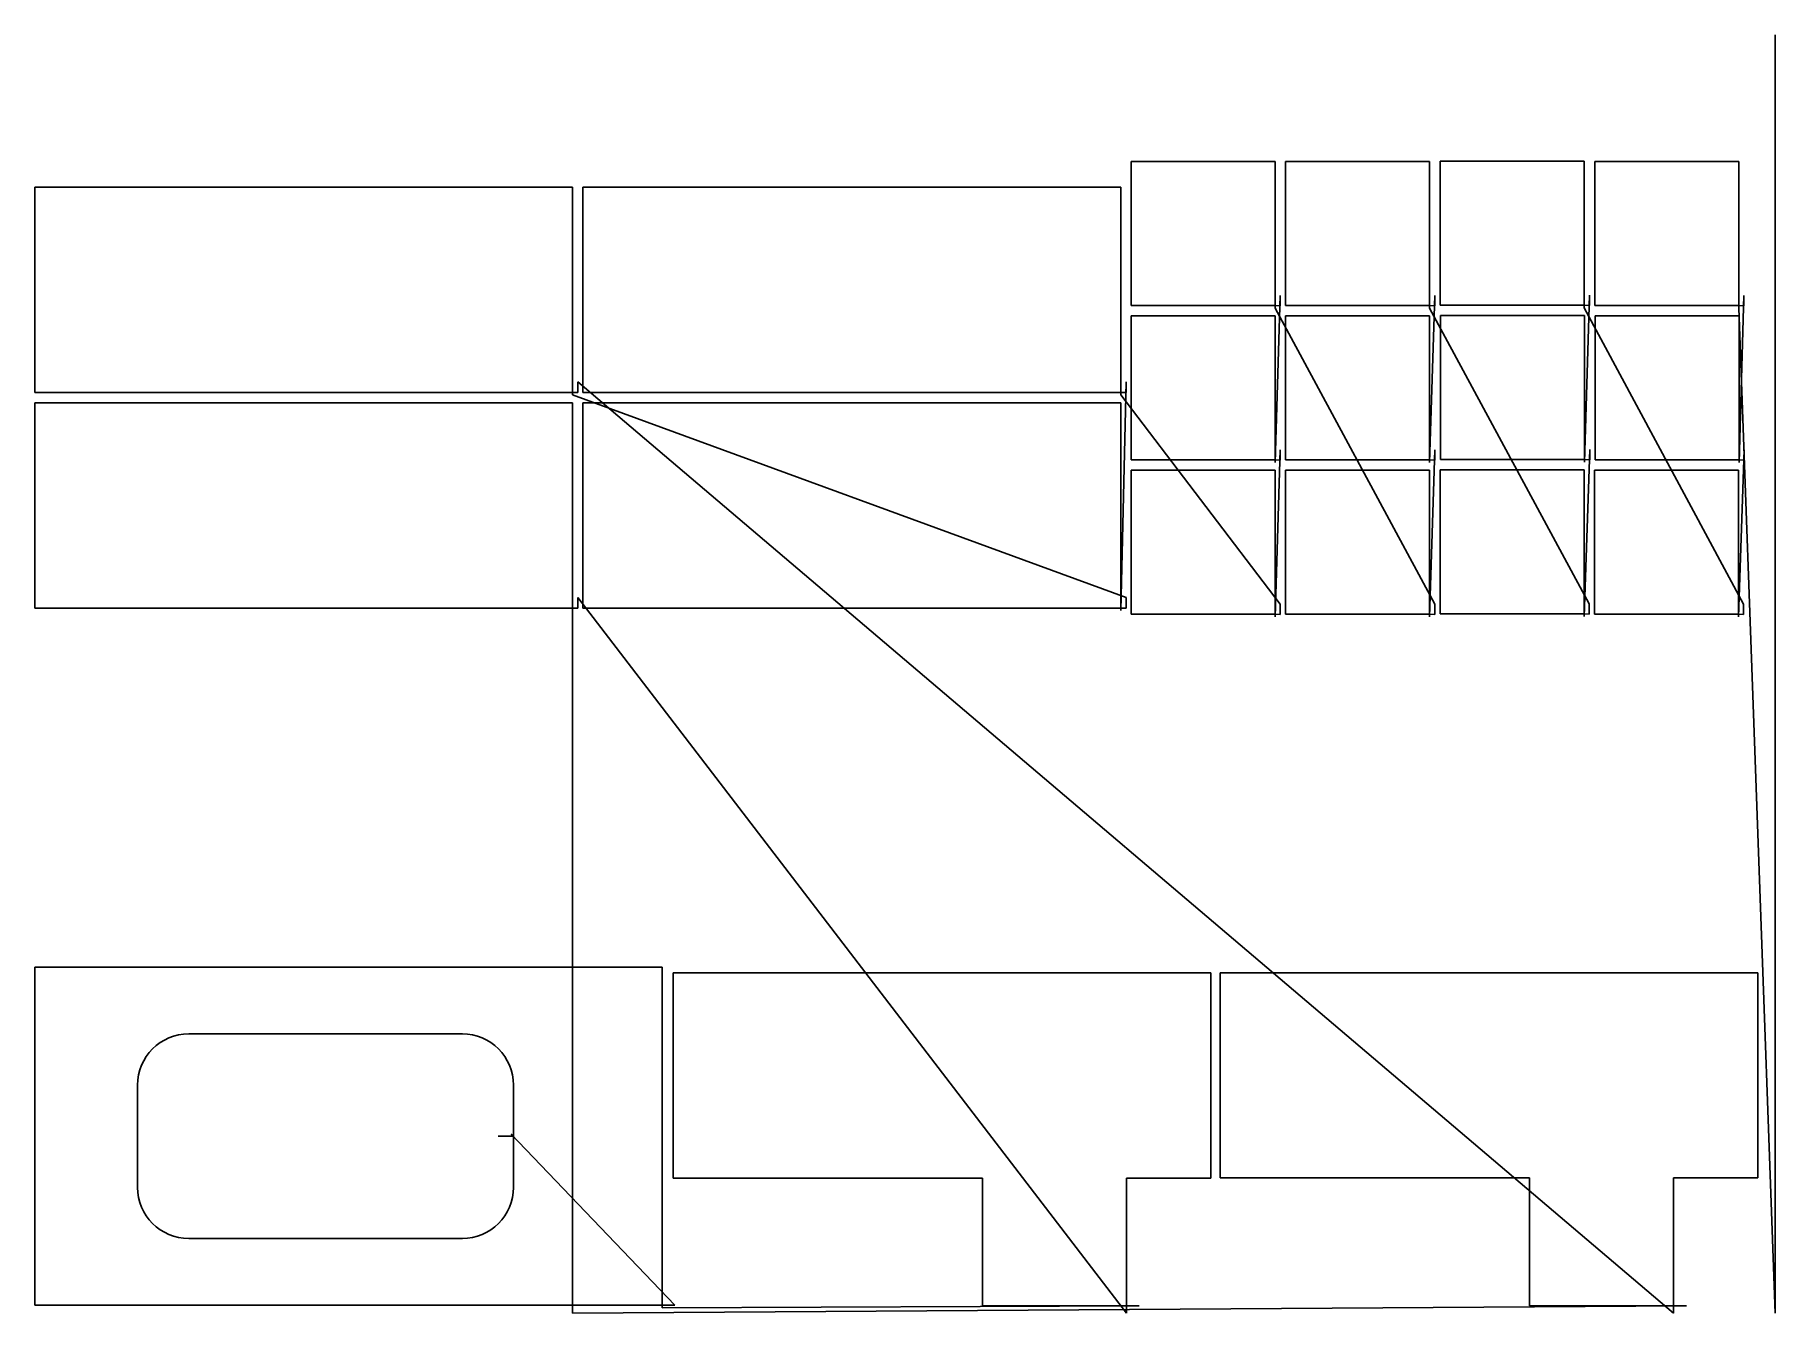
# Model space of a CAD drawing. Header units: metres. Extents: x 1722 to 5125, y 0 to 2500.
import ezdxf

# ---------------------------------------------------------------- set-up
doc = ezdxf.new("R2010")
doc.units = ezdxf.units.M

msp = doc.modelspace()

# ---------------------------------------------------------------- linework, layer by layer
at = {"layer": 'TOOL_0'}
for p, q in [((5124.701, 2499.004), (5124.701, 2500.004)), ((5124.701, 1.004), (5124.701, 2499.004)), ((3865.308, 1970.545), (3865.308, 2252.045)), ((3865.308, 2252.045), (4146.808, 2252.045)), ((4146.808, 2252.045), (4146.808, 1970.545)), ((4167.346, 1970.545), (4167.346, 2252.045)), ((4167.346, 2252.045), (4448.846, 2252.045)), ((4448.846, 2252.045), (4448.846, 1970.545)), ((4469.98, 1971.145), (4469.98, 2252.645)), ((4469.98, 2252.645), (4751.48, 2252.645)), ((4751.48, 2252.645), (4751.48, 1971.145)), ((4772.017, 1970.545), (4772.017, 2252.045)), ((4772.017, 2252.045), (5053.517, 2252.045)), ((5053.517, 2252.045), (5053.517, 1970.545)), ((1721.91, 1800.748), (1721.91, 2202.248)), ((1721.91, 2202.248), (2773.41, 2202.248)), ((2773.41, 2202.248), (2773.41, 1800.748)), ((2793.697, 1800.75), (2793.697, 2202.25)), ((2793.697, 2202.25), (3845.197, 2202.25)), ((3845.197, 2202.25), (3845.197, 1800.75)), ((4146.809, 1663.723), (4156.895, 1990.01)), ((4156.895, 1990.01), (4156.895, 1970.175)), ((4448.846, 1663.723), (4458.933, 1990.011)), ((4458.933, 1990.011), (4458.933, 1970.175)), ((4752.079, 1664.323), (4761.567, 1990.611)), ((4761.567, 1990.611), (4761.567, 1970.775)), ((5054.115, 1663.723), (5063.604, 1990.01)), ((5063.604, 1990.01), (5063.604, 1970.175)), ((4146.808, 1970.545), (3865.308, 1970.545)), ((3865.309, 1668.76), (3865.309, 1950.26)), ((3865.309, 1950.26), (4146.809, 1950.26)), ((4156.895, 1970.175), (4146.808, 1970.545)), ((4146.808, 1970.545), (4146.808, 1965.508)), ((4146.808, 1965.508), (4458.933, 1386.439)), ((4146.809, 1950.26), (4146.809, 1668.76)), ((4448.846, 1970.545), (4167.346, 1970.545)), ((4167.346, 1668.76), (4167.346, 1950.26)), ((4167.346, 1950.26), (4448.846, 1950.26)), ((4458.933, 1970.175), (4448.846, 1970.545)), ((4448.846, 1970.545), (4448.846, 1965.508)), ((4448.846, 1965.508), (4760.971, 1387.039)), ((4448.846, 1950.26), (4448.846, 1668.76)), ((4751.48, 1971.145), (4469.98, 1971.145)), ((4470.579, 1669.36), (4470.579, 1950.86)), ((4470.579, 1950.86), (4752.079, 1950.86)), ((4761.567, 1970.775), (4751.48, 1971.145)), ((4751.48, 1971.145), (4751.48, 1966.108)), ((4751.48, 1966.108), (5063.006, 1386.439)), ((4752.079, 1950.86), (4752.079, 1669.36)), ((5053.517, 1970.545), (4772.017, 1970.545)), ((4772.615, 1668.76), (4772.615, 1950.26)), ((4772.615, 1950.26), (5054.115, 1950.26)), ((5063.604, 1970.175), (5053.517, 1970.545)), ((5053.517, 1970.545), (5053.517, 1965.508)), ((5053.517, 1965.508), (5124.701, 0.004)), ((5054.115, 1950.26), (5054.115, 1668.76)), ((4926.03, 0.001), (2783.659, 1821.117)), ((2783.659, 1821.117), (2783.659, 1800.727)), ((3845.197, 1374.078), (3855.446, 1821.119)), ((3855.446, 1821.119), (3855.446, 1800.729)), ((2773.41, 1800.748), (1721.91, 1800.748)), ((1721.91, 1378.967), (1721.91, 1780.467)), ((1721.91, 1780.467), (2773.41, 1780.467)), ((2783.659, 1800.727), (2773.41, 1800.748)), ((2773.41, 1800.748), (2773.41, 1795.857)), ((2773.41, 1795.857), (3855.446, 1399.338)), ((2773.41, 1780.467), (2773.41, 1378.967)), ((3845.197, 1800.75), (2793.697, 1800.75)), ((2793.697, 1378.969), (2793.697, 1780.469)), ((2793.697, 1780.469), (3845.197, 1780.469)), ((3855.446, 1800.729), (3845.197, 1800.75)), ((3845.197, 1800.75), (3845.197, 1795.859)), ((3845.197, 1795.859), (4156.897, 1386.439)), ((3845.197, 1780.469), (3845.197, 1378.969)), ((4146.809, 1668.76), (3865.309, 1668.76)), ((4156.896, 1668.39), (4146.809, 1668.76)), ((4146.809, 1668.76), (4146.809, 1663.723)), ((4146.81, 1361.937), (4156.896, 1688.225)), ((4156.896, 1688.225), (4156.896, 1668.39)), ((4448.846, 1668.76), (4167.346, 1668.76)), ((4448.846, 1361.937), (4458.933, 1688.225)), ((4458.933, 1668.39), (4448.846, 1668.76)), ((4448.846, 1668.76), (4448.846, 1663.723)), ((4458.933, 1688.225), (4458.933, 1668.39)), ((4752.079, 1669.36), (4470.579, 1669.36)), ((4750.884, 1362.537), (4762.166, 1688.825)), ((4762.166, 1668.99), (4752.079, 1669.36)), ((4752.079, 1669.36), (4752.079, 1664.323)), ((4762.166, 1688.825), (4762.166, 1668.99)), ((5054.115, 1668.76), (4772.615, 1668.76)), ((5052.919, 1361.937), (5064.202, 1688.225)), ((5064.202, 1668.39), (5054.115, 1668.76)), ((5054.115, 1668.76), (5054.115, 1663.723)), ((5064.202, 1688.225), (5064.202, 1668.39)), ((3865.31, 1366.974), (3865.31, 1648.474)), ((3865.31, 1648.474), (4146.81, 1648.474)), ((4146.81, 1648.474), (4146.81, 1366.974)), ((4167.346, 1366.974), (4167.346, 1648.474)), ((4167.346, 1648.474), (4448.846, 1648.474)), ((4448.846, 1648.474), (4448.846, 1366.974)), ((4469.384, 1367.574), (4469.384, 1649.074)), ((4469.384, 1649.074), (4750.884, 1649.074)), ((4750.884, 1649.074), (4750.884, 1367.574)), ((4771.419, 1366.974), (4771.419, 1648.474)), ((4771.419, 1648.474), (5052.919, 1648.474)), ((5052.919, 1648.474), (5052.919, 1366.974)), ((3856.393, 0), (2783.659, 1399.336)), ((2783.659, 1399.336), (2783.659, 1378.946)), ((3855.446, 1399.338), (3855.446, 1378.948)), ((2773.41, 1378.967), (1721.91, 1378.967)), ((2783.659, 1378.946), (2773.41, 1378.967)), ((2773.41, 1378.967), (2773.41, 1374.076)), ((2773.41, 1374.076), (2773.41, 0.001)), ((3845.197, 1378.969), (2793.697, 1378.969)), ((3855.446, 1378.948), (3845.197, 1378.969)), ((3845.197, 1378.969), (3845.197, 1374.078)), ((4146.81, 1366.974), (3865.31, 1366.974)), ((4156.897, 1366.604), (4146.81, 1366.974)), ((4146.81, 1366.974), (4146.81, 1361.937)), ((4156.897, 1386.439), (4156.897, 1366.604)), ((4448.846, 1366.974), (4167.346, 1366.974)), ((4458.933, 1366.604), (4448.846, 1366.974)), ((4448.846, 1366.974), (4448.846, 1361.937)), ((4458.933, 1386.439), (4458.933, 1366.604)), ((4750.884, 1367.574), (4469.384, 1367.574)), ((4760.971, 1367.204), (4750.884, 1367.574)), ((4750.884, 1367.574), (4750.884, 1362.537)), ((4760.971, 1387.039), (4760.971, 1367.204)), ((5052.919, 1366.974), (4771.419, 1366.974)), ((5063.006, 1366.604), (5052.919, 1366.974)), ((5052.919, 1366.974), (5052.919, 1361.937)), ((5063.006, 1386.439), (5063.006, 1366.604)), ((1722.082, 15.389), (1722.082, 676.889)), ((1722.082, 676.889), (2948.582, 676.889)), ((2948.582, 676.889), (2948.582, 15.389)), ((2969.893, 264.179), (2969.893, 665.679)), ((2969.893, 665.679), (4021.393, 665.679)), ((4021.393, 665.679), (4021.393, 264.179)), ((4039.53, 264.427), (4039.53, 665.927)), ((4039.53, 665.927), (5091.03, 665.927)), ((5091.03, 665.927), (5091.03, 264.427)), ((2557.833, 546.139), (2022.832, 546.139)), ((1922.832, 446.139), (1922.832, 246.139)), ((2657.832, 346.139), (2657.832, 446.139)), ((2627.832, 346.139), (2657.832, 346.139)), ((2657.832, 346.139), (2653.589, 350.382)), ((2653.589, 350.382), (2973.582, 15.389)), ((2657.832, 246.138), (2657.832, 346.139)), ((3574.893, 264.179), (2969.893, 264.179)), ((3574.893, 14.179), (3574.893, 264.179)), ((4021.393, 264.179), (3856.393, 264.179)), ((3856.393, 264.179), (3856.393, 14.179)), ((4644.53, 264.427), (4039.53, 264.427)), ((4644.53, 14.427), (4644.53, 264.427)), ((5091.03, 264.427), (4926.03, 264.427)), ((4926.03, 264.427), (4926.03, 14.427)), ((2022.832, 146.139), (2557.832, 146.139)), ((2948.582, 15.389), (1722.082, 15.389)), ((2773.41, 0.001), (4951.03, 14.427)), ((2973.582, 15.389), (2948.582, 15.389)), ((2948.582, 15.389), (2948.582, 10.389)), ((2948.582, 10.389), (3881.393, 14.179)), ((3856.393, 14.179), (3574.893, 14.179)), ((3881.393, 14.179), (3856.393, 14.179)), ((3856.393, 14.179), (3856.393, 9.179)), ((3856.393, 9.179), (3856.393, 0)), ((4926.03, 14.427), (4644.53, 14.427)), ((4951.03, 14.427), (4926.03, 14.427)), ((4926.03, 14.427), (4926.03, 9.427)), ((4926.03, 9.427), (4926.03, 0.001)), ((5124.701, 0.004), (5124.701, 1.004)), ((5124.701, 1.004), (5124.701, 0.004)), ((5124.701, 0.004), (5124.701, 1.004))]:
    msp.add_line(p, q, dxfattribs=at)
for centre, start, end in [((2022.832, 446.139), 90, 180), ((2557.832, 446.139), 0, 89.999427), ((2022.832, 246.139), 180, 270), ((2557.832, 246.139), 270, 359.999427)]:
    msp.add_arc(centre, 100, start, end, dxfattribs=at)

doc.saveas('drawing.dxf')
